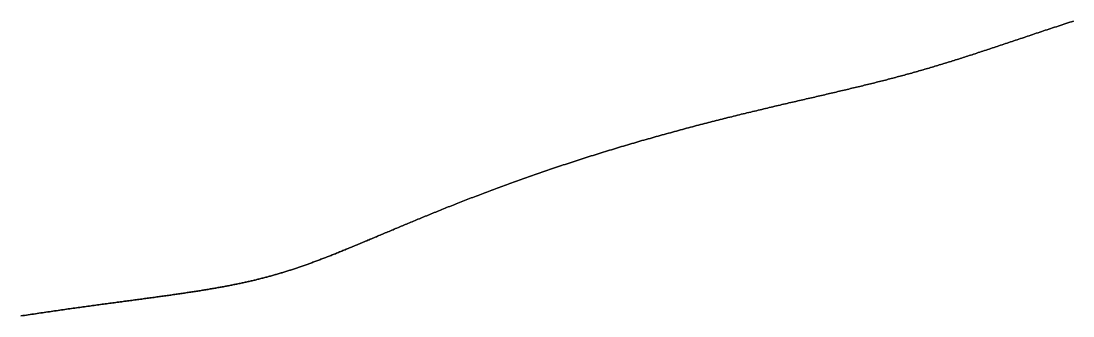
# Model space of a CAD drawing. Header units: inches. Extents: x 130170 to 284068, y 377793 to 804530.
# Drawn here: x 253857.6 to 253942.7, y 753908.8 to 753932.7 of the extents above; entities that cross this region are included whole.
import ezdxf

# ---------------------------------------------------------------- set-up
doc = ezdxf.new("R2010")
doc.units = ezdxf.units.IN
doc.header["$MEASUREMENT"] = 0
doc.layers.add('muni_il', color=7, linetype='Continuous')

msp = doc.modelspace()

# ---------------------------------------------------------------- linework, layer by layer
at = {"layer": 'muni_il'}
for points in [[(253942.773, 753932.666), (253942.616, 753932.615), (253942.459, 753932.564), (253942.304, 753932.514), (253942.149, 753932.463), (253941.994, 753932.413), (253941.84, 753932.363), (253941.687, 753932.313), (253941.535, 753932.263), (253941.383, 753932.213), (253941.232, 753932.163), (253941.082, 753932.114), (253940.932, 753932.064), (253940.783, 753932.015), (253940.635, 753931.966), (253940.487, 753931.917), (253940.34, 753931.868), (253940.194, 753931.82), (253940.048, 753931.771), (253939.903, 753931.723), (253939.759, 753931.675), (253939.615, 753931.627), (253939.472, 753931.579), (253939.329, 753931.532), (253939.187, 753931.484), (253939.046, 753931.437), (253938.905, 753931.39), (253938.765, 753931.343), (253938.626, 753931.296), (253938.487, 753931.25), (253938.349, 753931.203), (253938.211, 753931.157), (253938.074, 753931.111), (253937.937, 753931.066), (253937.801, 753931.02), (253937.666, 753930.975), (253937.531, 753930.93), (253937.397, 753930.885), (253937.263, 753930.84), (253937.13, 753930.795), (253936.997, 753930.751), (253936.865, 753930.707), (253936.733, 753930.663), (253936.602, 753930.619), (253936.471, 753930.576), (253936.341, 753930.533), (253936.212, 753930.49), (253936.082, 753930.447), (253935.954, 753930.404), (253935.825, 753930.362), (253935.697, 753930.32), (253935.57, 753930.278), (253935.443, 753930.236), (253935.317, 753930.194), (253935.191, 753930.153), (253935.065, 753930.112), (253934.94, 753930.071), (253934.815, 753930.03), (253934.69, 753929.99), (253934.566, 753929.949), (253934.442, 753929.909), (253934.319, 753929.87), (253934.196, 753929.83), (253934.073, 753929.791), (253933.95, 753929.751), (253933.828, 753929.712), (253933.706, 753929.674), (253933.585, 753929.635), (253933.464, 753929.597), (253933.343, 753929.558), (253933.222, 753929.52), (253933.101, 753929.483), (253932.981, 753929.445), (253932.861, 753929.408), (253932.742, 753929.371), (253932.622, 753929.334), (253932.503, 753929.297), (253932.384, 753929.261), (253932.265, 753929.224), (253932.146, 753929.188), (253932.027, 753929.152), (253931.909, 753929.116), (253931.791, 753929.081), (253931.672, 753929.045), (253931.554, 753929.01), (253931.436, 753928.975), (253931.319, 753928.94), (253931.201, 753928.905), (253931.083, 753928.871), (253930.966, 753928.836), (253930.848, 753928.802), (253930.731, 753928.768), (253930.613, 753928.734), (253930.496, 753928.7), (253930.379, 753928.667), (253930.261, 753928.633), (253930.144, 753928.6), (253930.027, 753928.567), (253929.909, 753928.534), (253929.792, 753928.501), (253929.674, 753928.468), (253929.557, 753928.436), (253929.44, 753928.403), (253929.322, 753928.371), (253929.204, 753928.339), (253929.087, 753928.307), (253928.969, 753928.275), (253928.851, 753928.243), (253928.733, 753928.211), (253928.614, 753928.18), (253928.496, 753928.148), (253928.378, 753928.117), (253928.259, 753928.085), (253928.14, 753928.054), (253928.021, 753928.023), (253927.902, 753927.992), (253927.783, 753927.961), (253927.663, 753927.93), (253927.544, 753927.899), (253927.424, 753927.869), (253927.304, 753927.838), (253927.183, 753927.807), (253927.063, 753927.777), (253926.942, 753927.746), (253926.821, 753927.716), (253926.699, 753927.685), (253926.578, 753927.655), (253926.456, 753927.625), (253926.334, 753927.594), (253926.211, 753927.564), (253926.088, 753927.534), (253925.965, 753927.504), (253925.842, 753927.474), (253925.718, 753927.444), (253925.594, 753927.413), (253925.47, 753927.383), (253925.345, 753927.353), (253925.22, 753927.323), (253925.095, 753927.293), (253924.969, 753927.263), (253924.843, 753927.233), (253924.717, 753927.203), (253924.59, 753927.172), (253924.462, 753927.142), (253924.335, 753927.112), (253924.207, 753927.082), (253924.079, 753927.052), (253923.95, 753927.021), (253923.821, 753926.991), (253923.691, 753926.961), (253923.561, 753926.93), (253923.431, 753926.9), (253923.3, 753926.869), (253923.169, 753926.839), (253923.037, 753926.808), (253922.905, 753926.777), (253922.772, 753926.747), (253922.639, 753926.716), (253922.506, 753926.685), (253922.372, 753926.654), (253922.238, 753926.623), (253922.103, 753926.592), (253921.968, 753926.56), (253921.833, 753926.529), (253921.697, 753926.498), (253921.56, 753926.466), (253921.423, 753926.435), (253921.286, 753926.403), (253921.148, 753926.371), (253921.01, 753926.339), (253920.871, 753926.307), (253920.732, 753926.275), (253920.592, 753926.242), (253920.452, 753926.21), (253920.311, 753926.178), (253920.17, 753926.145), (253920.029, 753926.112), (253919.887, 753926.079), (253919.744, 753926.046), (253919.601, 753926.013), (253919.458, 753925.979), (253919.314, 753925.946), (253919.17, 753925.912), (253919.025, 753925.878), (253918.88, 753925.844), (253918.735, 753925.81), (253918.589, 753925.776), (253918.442, 753925.742), (253918.295, 753925.707), (253918.148, 753925.672), (253918, 753925.637), (253917.852, 753925.602), (253917.703, 753925.567), (253917.554, 753925.531), (253917.404, 753925.496), (253917.255, 753925.46), (253917.104, 753925.424), (253916.953, 753925.388), (253916.802, 753925.352), (253916.651, 753925.315), (253916.499, 753925.278), (253916.346, 753925.241), (253916.193, 753925.204), (253916.04, 753925.167), (253915.887, 753925.13), (253915.732, 753925.092), (253915.578, 753925.054), (253915.423, 753925.016), (253915.268, 753924.978), (253915.113, 753924.939), (253914.957, 753924.901), (253914.801, 753924.862), (253914.644, 753924.823), (253914.488, 753924.784), (253914.33, 753924.744), (253914.173, 753924.704), (253914.015, 753924.665), (253913.857, 753924.625), (253913.698, 753924.584), (253913.54, 753924.544), (253913.381, 753924.503), (253913.221, 753924.462), (253913.062, 753924.421), (253912.902, 753924.38), (253912.741, 753924.339), (253912.581, 753924.297), (253912.42, 753924.255), (253912.259, 753924.213), (253912.098, 753924.171), (253911.936, 753924.128), (253911.775, 753924.085), (253911.613, 753924.043), (253911.451, 753923.999), (253911.289, 753923.956), (253911.126, 753923.913), (253910.963, 753923.869), (253910.801, 753923.825), (253910.637, 753923.781), (253910.474, 753923.736), (253910.311, 753923.692), (253910.147, 753923.647), (253909.984, 753923.602), (253909.82, 753923.557), (253909.656, 753923.512), (253909.492, 753923.466), (253909.328, 753923.421), (253909.163, 753923.375), (253908.999, 753923.329), (253908.835, 753923.282), (253908.67, 753923.236), (253908.505, 753923.189), (253908.341, 753923.143), (253908.176, 753923.096), (253908.011, 753923.048), (253907.847, 753923.001), (253907.682, 753922.953), (253907.517, 753922.906), (253907.352, 753922.858), (253907.187, 753922.81), (253907.023, 753922.761), (253906.858, 753922.713), (253906.693, 753922.664), (253906.528, 753922.616), (253906.364, 753922.567), (253906.199, 753922.518), (253906.034, 753922.468), (253905.87, 753922.419), (253905.706, 753922.369), (253905.541, 753922.32), (253905.377, 753922.27), (253905.213, 753922.22), (253905.049, 753922.17), (253904.885, 753922.12), (253904.721, 753922.069), (253904.558, 753922.018), (253904.394, 753921.968), (253904.231, 753921.917), (253904.068, 753921.866), (253903.905, 753921.815), (253903.742, 753921.764), (253903.579, 753921.712), (253903.417, 753921.661), (253903.255, 753921.609), (253903.093, 753921.558), (253902.931, 753921.506), (253902.769, 753921.454), (253902.608, 753921.402), (253902.447, 753921.35), (253902.286, 753921.298), (253902.126, 753921.245), (253901.965, 753921.193), (253901.805, 753921.141), (253901.646, 753921.088), (253901.486, 753921.035), (253901.327, 753920.982), (253901.168, 753920.93), (253901.01, 753920.877), (253900.852, 753920.824), (253900.694, 753920.771), (253900.536, 753920.718), (253900.379, 753920.665), (253900.222, 753920.612), (253900.066, 753920.558), (253899.91, 753920.505), (253899.754, 753920.452), (253899.599, 753920.398), (253899.444, 753920.345), (253899.289, 753920.291), (253899.135, 753920.238), (253898.981, 753920.184), (253898.828, 753920.131), (253898.675, 753920.077), (253898.522, 753920.023), (253898.37, 753919.97), (253898.219, 753919.916), (253898.067, 753919.862), (253897.917, 753919.809), (253897.766, 753919.755), (253897.616, 753919.701), (253897.467, 753919.648), (253897.318, 753919.594), (253897.17, 753919.54), (253897.022, 753919.487), (253896.874, 753919.433), (253896.727, 753919.379), (253896.581, 753919.326), (253896.435, 753919.272), (253896.289, 753919.219), (253896.144, 753919.165), (253895.999, 753919.112), (253895.855, 753919.058), (253895.712, 753919.005), (253895.569, 753918.952), (253895.427, 753918.898), (253895.285, 753918.845), (253895.143, 753918.792), (253895.002, 753918.739), (253894.862, 753918.686), (253894.722, 753918.633), (253894.583, 753918.58), (253894.444, 753918.527), (253894.306, 753918.474), (253894.169, 753918.421), (253894.032, 753918.369), (253893.895, 753918.316), (253893.759, 753918.264), (253893.624, 753918.211), (253893.489, 753918.159), (253893.355, 753918.107), (253893.222, 753918.055), (253893.088, 753918.002), (253892.956, 753917.951), (253892.824, 753917.899), (253892.693, 753917.847), (253892.562, 753917.796), (253892.432, 753917.744), (253892.302, 753917.693), (253892.173, 753917.641), (253892.045, 753917.59), (253891.917, 753917.539), (253891.79, 753917.489), (253891.663, 753917.438), (253891.537, 753917.387), (253891.412, 753917.337), (253891.287, 753917.286), (253891.163, 753917.236), (253891.039, 753917.186), (253890.916, 753917.136), (253890.793, 753917.087), (253890.671, 753917.037), (253890.55, 753916.988), (253890.429, 753916.939), (253890.309, 753916.889), (253890.189, 753916.84), (253890.07, 753916.792), (253889.952, 753916.743), (253889.834, 753916.694), (253889.717, 753916.646), (253889.6, 753916.598), (253889.484, 753916.55), (253889.368, 753916.502), (253889.253, 753916.455), (253889.139, 753916.407), (253889.025, 753916.36), (253888.912, 753916.313), (253888.799, 753916.266), (253888.687, 753916.219), (253888.575, 753916.173), (253888.464, 753916.127), (253888.354, 753916.08), (253888.244, 753916.034), (253888.135, 753915.989), (253888.026, 753915.943), (253887.918, 753915.898), (253887.81, 753915.853), (253887.703, 753915.808), (253887.596, 753915.763), (253887.49, 753915.718), (253887.385, 753915.674), (253887.28, 753915.63), (253887.175, 753915.586), (253887.071, 753915.542), (253886.968, 753915.499), (253886.865, 753915.455), (253886.763, 753915.412), (253886.661, 753915.37), (253886.559, 753915.327), (253886.458, 753915.284), (253886.358, 753915.242), (253886.258, 753915.2), (253886.159, 753915.158), (253886.06, 753915.117), (253885.961, 753915.075), (253885.863, 753915.034), (253885.766, 753914.993), (253885.669, 753914.952), (253885.572, 753914.912), (253885.476, 753914.872), (253885.381, 753914.832), (253885.285, 753914.792), (253885.191, 753914.752), (253885.096, 753914.713), (253885.003, 753914.673), (253884.909, 753914.634), (253884.816, 753914.596), (253884.724, 753914.557), (253884.631, 753914.519), (253884.54, 753914.481), (253884.448, 753914.443), (253884.357, 753914.405), (253884.267, 753914.368), (253884.177, 753914.331), (253884.087, 753914.294), (253883.997, 753914.257), (253883.908, 753914.221), (253883.82, 753914.184), (253883.731, 753914.148), (253883.643, 753914.113), (253883.556, 753914.077), (253883.469, 753914.042), (253883.382, 753914.007), (253883.295, 753913.972), (253883.209, 753913.937), (253883.123, 753913.902), (253883.037, 753913.868), (253882.952, 753913.834), (253882.867, 753913.8), (253882.782, 753913.767), (253882.698, 753913.733), (253882.614, 753913.7), (253882.53, 753913.667), (253882.447, 753913.635), (253882.363, 753913.602), (253882.28, 753913.57), (253882.198, 753913.538), (253882.115, 753913.506), (253882.033, 753913.475), (253881.951, 753913.443), (253881.869, 753913.412), (253881.788, 753913.381), (253881.706, 753913.35), (253881.625, 753913.32), (253881.544, 753913.289), (253881.464, 753913.259), (253881.383, 753913.23), (253881.303, 753913.2), (253881.223, 753913.17), (253881.143, 753913.141), (253881.063, 753913.112), (253880.984, 753913.083), (253880.904, 753913.055), (253880.825, 753913.026), (253880.746, 753912.998), (253880.667, 753912.97), (253880.588, 753912.942), (253880.51, 753912.914), (253880.431, 753912.887), (253880.353, 753912.86), (253880.274, 753912.833), (253880.196, 753912.806), (253880.118, 753912.779), (253880.04, 753912.753), (253879.962, 753912.727), (253879.884, 753912.7), (253879.807, 753912.675), (253879.729, 753912.649), (253879.651, 753912.623), (253879.574, 753912.598), (253879.496, 753912.573), (253879.419, 753912.548), (253879.342, 753912.523), (253879.264, 753912.499), (253879.187, 753912.474), (253879.11, 753912.45), (253879.032, 753912.426), (253878.955, 753912.402), (253878.878, 753912.379), (253878.801, 753912.355), (253878.723, 753912.332), (253878.646, 753912.308), (253878.569, 753912.285), (253878.491, 753912.263), (253878.414, 753912.24), (253878.337, 753912.217), (253878.259, 753912.195), (253878.182, 753912.173), (253878.105, 753912.151), (253878.027, 753912.129), (253877.95, 753912.107), (253877.872, 753912.086), (253877.794, 753912.064), (253877.717, 753912.043), (253877.639, 753912.022), (253877.561, 753912.001), (253877.483, 753911.98), (253877.405, 753911.96), (253877.326, 753911.939), (253877.248, 753911.919), (253877.17, 753911.898), (253877.091, 753911.878), (253877.012, 753911.858), (253876.934, 753911.839), (253876.855, 753911.819), (253876.776, 753911.799), (253876.696, 753911.78), (253876.617, 753911.761), (253876.538, 753911.741), (253876.458, 753911.722), (253876.378, 753911.704), (253876.298, 753911.685), (253876.218, 753911.666), (253876.138, 753911.648), (253876.057, 753911.629), (253875.977, 753911.611), (253875.896, 753911.593), (253875.815, 753911.575), (253875.733, 753911.557), (253875.652, 753911.539), (253875.57, 753911.521), (253875.489, 753911.503), (253875.406, 753911.486), (253875.324, 753911.468), (253875.242, 753911.451), (253875.159, 753911.434), (253875.076, 753911.417), (253874.993, 753911.399), (253874.909, 753911.383), (253874.826, 753911.366), (253874.742, 753911.349), (253874.657, 753911.332), (253874.573, 753911.316), (253874.488, 753911.299), (253874.403, 753911.283), (253874.318, 753911.266), (253874.233, 753911.25), (253874.147, 753911.234), (253874.061, 753911.218), (253873.974, 753911.202), (253873.888, 753911.186), (253873.801, 753911.17), (253873.713, 753911.154), (253873.626, 753911.138), (253873.538, 753911.123), (253873.45, 753911.107), (253873.361, 753911.092), (253873.273, 753911.076), (253873.184, 753911.061), (253873.094, 753911.045), (253873.004, 753911.03), (253872.914, 753911.015), (253872.824, 753910.999), (253872.733, 753910.984), (253872.642, 753910.969), (253872.551, 753910.954), (253872.459, 753910.939), (253872.367, 753910.924), (253872.275, 753910.909), (253872.182, 753910.894), (253872.089, 753910.879), (253871.995, 753910.864), (253871.901, 753910.85), (253871.807, 753910.835), (253871.712, 753910.82), (253871.617, 753910.805), (253871.522, 753910.791), (253871.426, 753910.776), (253871.33, 753910.761), (253871.234, 753910.747), (253871.137, 753910.732), (253871.039, 753910.718), (253870.942, 753910.703), (253870.844, 753910.689), (253870.745, 753910.674), (253870.646, 753910.659), (253870.547, 753910.645), (253870.447, 753910.63), (253870.347, 753910.616), (253870.247, 753910.601), (253870.146, 753910.587), (253870.045, 753910.572), (253869.943, 753910.558), (253869.841, 753910.544), (253869.738, 753910.529), (253869.635, 753910.515), (253869.532, 753910.5), (253869.428, 753910.486), (253869.323, 753910.471), (253869.219, 753910.456), (253869.114, 753910.442), (253869.008, 753910.427), (253868.902, 753910.413), (253868.796, 753910.398), (253868.688, 753910.383), (253868.581, 753910.369), (253868.473, 753910.354), (253868.365, 753910.339), (253868.256, 753910.324), (253868.147, 753910.31), (253868.038, 753910.295), (253867.928, 753910.28), (253867.817, 753910.265), (253867.706, 753910.25), (253867.595, 753910.235), (253867.483, 753910.22), (253867.37, 753910.205), (253867.257, 753910.19), (253867.144, 753910.175), (253867.03, 753910.16), (253866.916, 753910.144), (253866.801, 753910.129), (253866.686, 753910.114), (253866.571, 753910.098), (253866.455, 753910.083), (253866.338, 753910.067), (253866.221, 753910.052), (253866.103, 753910.036), (253865.985, 753910.02), (253865.867, 753910.004), (253865.748, 753909.989), (253865.628, 753909.973), (253865.508, 753909.956), (253865.388, 753909.941), (253865.267, 753909.924), (253865.146, 753909.908), (253865.024, 753909.892), (253864.902, 753909.875), (253864.779, 753909.859), (253864.655, 753909.843), (253864.532, 753909.826), (253864.407, 753909.809), (253864.283, 753909.792), (253864.157, 753909.775), (253864.032, 753909.759), (253863.906, 753909.742), (253863.779, 753909.724), (253863.652, 753909.707), (253863.524, 753909.69), (253863.396, 753909.672), (253863.268, 753909.655), (253863.138, 753909.637), (253863.009, 753909.619), (253862.879, 753909.602), (253862.748, 753909.584), (253862.617, 753909.566), (253862.486, 753909.547), (253862.354, 753909.529), (253862.222, 753909.511), (253862.089, 753909.492), (253861.956, 753909.474), (253861.822, 753909.455), (253861.688, 753909.436), (253861.553, 753909.418), (253861.418, 753909.398), (253861.282, 753909.379), (253861.146, 753909.36), (253861.009, 753909.341), (253860.872, 753909.321), (253860.735, 753909.302), (253860.597, 753909.282), (253860.458, 753909.262), (253860.319, 753909.242), (253860.18, 753909.222), (253860.04, 753909.202), (253859.9, 753909.181), (253859.76, 753909.161), (253859.618, 753909.14), (253859.477, 753909.119), (253859.335, 753909.099), (253859.193, 753909.078), (253859.05, 753909.056), (253858.906, 753909.035), (253858.763, 753909.014), (253858.619, 753908.992), (253858.474, 753908.971), (253858.329, 753908.949), (253858.184, 753908.927), (253858.038, 753908.905), (253857.892, 753908.883), (253857.746, 753908.86), (253857.599, 753908.838)], [(253857.599, 753908.838), (253857.746, 753908.86), (253857.892, 753908.883), (253858.038, 753908.905), (253858.184, 753908.927), (253858.329, 753908.949), (253858.474, 753908.971), (253858.619, 753908.992), (253858.763, 753909.014), (253858.906, 753909.035), (253859.05, 753909.056), (253859.193, 753909.078), (253859.335, 753909.099), (253859.477, 753909.119), (253859.618, 753909.14), (253859.76, 753909.161), (253859.9, 753909.181), (253860.04, 753909.202), (253860.18, 753909.222), (253860.319, 753909.242), (253860.458, 753909.262), (253860.597, 753909.282), (253860.735, 753909.302), (253860.872, 753909.321), (253861.009, 753909.341), (253861.146, 753909.36), (253861.282, 753909.379), (253861.418, 753909.398), (253861.553, 753909.418), (253861.688, 753909.436), (253861.822, 753909.455), (253861.956, 753909.474), (253862.089, 753909.492), (253862.222, 753909.511), (253862.354, 753909.529), (253862.486, 753909.547), (253862.617, 753909.566), (253862.748, 753909.584), (253862.879, 753909.602), (253863.009, 753909.619), (253863.138, 753909.637), (253863.268, 753909.655), (253863.396, 753909.672), (253863.524, 753909.69), (253863.652, 753909.707), (253863.779, 753909.724), (253863.906, 753909.742), (253864.032, 753909.759), (253864.157, 753909.775), (253864.283, 753909.792), (253864.407, 753909.809), (253864.532, 753909.826), (253864.655, 753909.843), (253864.779, 753909.859), (253864.902, 753909.875), (253865.024, 753909.892), (253865.146, 753909.908), (253865.267, 753909.924), (253865.388, 753909.941), (253865.508, 753909.956), (253865.628, 753909.973), (253865.748, 753909.989), (253865.867, 753910.004), (253865.985, 753910.02), (253866.103, 753910.036), (253866.221, 753910.052), (253866.338, 753910.067), (253866.455, 753910.083), (253866.571, 753910.098), (253866.686, 753910.114), (253866.801, 753910.129), (253866.916, 753910.144), (253867.03, 753910.16), (253867.144, 753910.175), (253867.257, 753910.19), (253867.37, 753910.205), (253867.483, 753910.22), (253867.595, 753910.235), (253867.706, 753910.25), (253867.817, 753910.265), (253867.928, 753910.28), (253868.038, 753910.295), (253868.147, 753910.31), (253868.256, 753910.324), (253868.365, 753910.339), (253868.473, 753910.354), (253868.581, 753910.369), (253868.688, 753910.383), (253868.796, 753910.398), (253868.902, 753910.413), (253869.008, 753910.427), (253869.114, 753910.442), (253869.219, 753910.456), (253869.323, 753910.471), (253869.428, 753910.486), (253869.532, 753910.5), (253869.635, 753910.515), (253869.738, 753910.529), (253869.841, 753910.544), (253869.943, 753910.558), (253870.045, 753910.572), (253870.146, 753910.587), (253870.247, 753910.601), (253870.347, 753910.616), (253870.447, 753910.63), (253870.547, 753910.645), (253870.646, 753910.659), (253870.745, 753910.674), (253870.844, 753910.689), (253870.942, 753910.703), (253871.039, 753910.718), (253871.137, 753910.732), (253871.234, 753910.747), (253871.33, 753910.761), (253871.426, 753910.776), (253871.522, 753910.791), (253871.617, 753910.805), (253871.712, 753910.82), (253871.807, 753910.835), (253871.901, 753910.85), (253871.995, 753910.864), (253872.089, 753910.879), (253872.182, 753910.894), (253872.275, 753910.909), (253872.367, 753910.924), (253872.459, 753910.939), (253872.551, 753910.954), (253872.642, 753910.969), (253872.733, 753910.984), (253872.824, 753910.999), (253872.914, 753911.015), (253873.004, 753911.03), (253873.094, 753911.045), (253873.184, 753911.061), (253873.273, 753911.076), (253873.361, 753911.092), (253873.45, 753911.107), (253873.538, 753911.123), (253873.626, 753911.138), (253873.713, 753911.154), (253873.801, 753911.17), (253873.888, 753911.186), (253873.974, 753911.202), (253874.061, 753911.218), (253874.147, 753911.234), (253874.233, 753911.25), (253874.318, 753911.266), (253874.403, 753911.283), (253874.488, 753911.299), (253874.573, 753911.316), (253874.657, 753911.332), (253874.742, 753911.349), (253874.826, 753911.366), (253874.909, 753911.383), (253874.993, 753911.399), (253875.076, 753911.417), (253875.159, 753911.434), (253875.242, 753911.451), (253875.324, 753911.468), (253875.406, 753911.486), (253875.489, 753911.503), (253875.57, 753911.521), (253875.652, 753911.539), (253875.733, 753911.557), (253875.815, 753911.575), (253875.896, 753911.593), (253875.977, 753911.611), (253876.057, 753911.629), (253876.138, 753911.648), (253876.218, 753911.666), (253876.298, 753911.685), (253876.378, 753911.704), (253876.458, 753911.722), (253876.538, 753911.741), (253876.617, 753911.761), (253876.696, 753911.78), (253876.776, 753911.799), (253876.855, 753911.819), (253876.934, 753911.839), (253877.012, 753911.858), (253877.091, 753911.878), (253877.17, 753911.898), (253877.248, 753911.919), (253877.326, 753911.939), (253877.405, 753911.96), (253877.483, 753911.98), (253877.561, 753912.001), (253877.639, 753912.022), (253877.717, 753912.043), (253877.794, 753912.064), (253877.872, 753912.086), (253877.95, 753912.107), (253878.027, 753912.129), (253878.105, 753912.151), (253878.182, 753912.173), (253878.259, 753912.195), (253878.337, 753912.217), (253878.414, 753912.24), (253878.491, 753912.263), (253878.569, 753912.285), (253878.646, 753912.308), (253878.723, 753912.332), (253878.801, 753912.355), (253878.878, 753912.379), (253878.955, 753912.402), (253879.032, 753912.426), (253879.11, 753912.45), (253879.187, 753912.474), (253879.264, 753912.499), (253879.342, 753912.523), (253879.419, 753912.548), (253879.496, 753912.573), (253879.574, 753912.598), (253879.651, 753912.623), (253879.729, 753912.649), (253879.807, 753912.675), (253879.884, 753912.7), (253879.962, 753912.727), (253880.04, 753912.753), (253880.118, 753912.779), (253880.196, 753912.806), (253880.274, 753912.833), (253880.353, 753912.86), (253880.431, 753912.887), (253880.51, 753912.914), (253880.588, 753912.942), (253880.667, 753912.97), (253880.746, 753912.998), (253880.825, 753913.026), (253880.904, 753913.055), (253880.984, 753913.083), (253881.063, 753913.112), (253881.143, 753913.141), (253881.223, 753913.17), (253881.303, 753913.2), (253881.383, 753913.23), (253881.464, 753913.259), (253881.544, 753913.289), (253881.625, 753913.32), (253881.706, 753913.35), (253881.788, 753913.381), (253881.869, 753913.412), (253881.951, 753913.443), (253882.033, 753913.475), (253882.115, 753913.506), (253882.198, 753913.538), (253882.28, 753913.57), (253882.363, 753913.602), (253882.447, 753913.635), (253882.53, 753913.667), (253882.614, 753913.7), (253882.698, 753913.733), (253882.782, 753913.767), (253882.867, 753913.8), (253882.952, 753913.834), (253883.037, 753913.868), (253883.123, 753913.902), (253883.209, 753913.937), (253883.295, 753913.972), (253883.382, 753914.007), (253883.469, 753914.042), (253883.556, 753914.077), (253883.643, 753914.113), (253883.731, 753914.148), (253883.82, 753914.184), (253883.908, 753914.221), (253883.997, 753914.257), (253884.087, 753914.294), (253884.177, 753914.331), (253884.267, 753914.368), (253884.357, 753914.405), (253884.448, 753914.443), (253884.54, 753914.481), (253884.631, 753914.519), (253884.724, 753914.557), (253884.816, 753914.596), (253884.909, 753914.634), (253885.003, 753914.673), (253885.096, 753914.713), (253885.191, 753914.752), (253885.285, 753914.792), (253885.381, 753914.832), (253885.476, 753914.872), (253885.572, 753914.912), (253885.669, 753914.952), (253885.766, 753914.993), (253885.863, 753915.034), (253885.961, 753915.075), (253886.06, 753915.117), (253886.159, 753915.158), (253886.258, 753915.2), (253886.358, 753915.242), (253886.458, 753915.284), (253886.559, 753915.327), (253886.661, 753915.37), (253886.763, 753915.412), (253886.865, 753915.455), (253886.968, 753915.499), (253887.071, 753915.542), (253887.175, 753915.586), (253887.28, 753915.63), (253887.385, 753915.674), (253887.49, 753915.718), (253887.596, 753915.763), (253887.703, 753915.808), (253887.81, 753915.853), (253887.918, 753915.898), (253888.026, 753915.943), (253888.135, 753915.989), (253888.244, 753916.034), (253888.354, 753916.08), (253888.464, 753916.127), (253888.575, 753916.173), (253888.687, 753916.219), (253888.799, 753916.266), (253888.912, 753916.313), (253889.025, 753916.36), (253889.139, 753916.407), (253889.253, 753916.455), (253889.368, 753916.502), (253889.484, 753916.55), (253889.6, 753916.598), (253889.717, 753916.646), (253889.834, 753916.694), (253889.952, 753916.743), (253890.07, 753916.792), (253890.189, 753916.84), (253890.309, 753916.889), (253890.429, 753916.939), (253890.55, 753916.988), (253890.671, 753917.037), (253890.793, 753917.087), (253890.916, 753917.136), (253891.039, 753917.186), (253891.163, 753917.236), (253891.287, 753917.286), (253891.412, 753917.337), (253891.537, 753917.387), (253891.663, 753917.438), (253891.79, 753917.489), (253891.917, 753917.539), (253892.045, 753917.59), (253892.173, 753917.641), (253892.302, 753917.693), (253892.432, 753917.744), (253892.562, 753917.796), (253892.693, 753917.847), (253892.824, 753917.899), (253892.956, 753917.951), (253893.088, 753918.002), (253893.222, 753918.055), (253893.355, 753918.107), (253893.489, 753918.159), (253893.624, 753918.211), (253893.759, 753918.264), (253893.895, 753918.316), (253894.032, 753918.369), (253894.169, 753918.421), (253894.306, 753918.474), (253894.444, 753918.527), (253894.583, 753918.58), (253894.722, 753918.633), (253894.862, 753918.686), (253895.002, 753918.739), (253895.143, 753918.792), (253895.285, 753918.845), (253895.427, 753918.898), (253895.569, 753918.952), (253895.712, 753919.005), (253895.855, 753919.058), (253895.999, 753919.112), (253896.144, 753919.165), (253896.289, 753919.219), (253896.435, 753919.272), (253896.581, 753919.326), (253896.727, 753919.379), (253896.874, 753919.433), (253897.022, 753919.487), (253897.17, 753919.54), (253897.318, 753919.594), (253897.467, 753919.648), (253897.616, 753919.701), (253897.766, 753919.755), (253897.917, 753919.809), (253898.067, 753919.862), (253898.219, 753919.916), (253898.37, 753919.97), (253898.522, 753920.023), (253898.675, 753920.077), (253898.828, 753920.131), (253898.981, 753920.184), (253899.135, 753920.238), (253899.289, 753920.291), (253899.444, 753920.345), (253899.599, 753920.398), (253899.754, 753920.452), (253899.91, 753920.505), (253900.066, 753920.558), (253900.222, 753920.612), (253900.379, 753920.665), (253900.536, 753920.718), (253900.694, 753920.771), (253900.852, 753920.824), (253901.01, 753920.877), (253901.168, 753920.93), (253901.327, 753920.982), (253901.486, 753921.035), (253901.646, 753921.088), (253901.805, 753921.141), (253901.965, 753921.193), (253902.126, 753921.245), (253902.286, 753921.298), (253902.447, 753921.35), (253902.608, 753921.402), (253902.769, 753921.454), (253902.931, 753921.506), (253903.093, 753921.558), (253903.255, 753921.609), (253903.417, 753921.661), (253903.579, 753921.712), (253903.742, 753921.764), (253903.905, 753921.815), (253904.068, 753921.866), (253904.231, 753921.917), (253904.394, 753921.968), (253904.558, 753922.018), (253904.721, 753922.069), (253904.885, 753922.12), (253905.049, 753922.17), (253905.213, 753922.22), (253905.377, 753922.27), (253905.541, 753922.32), (253905.706, 753922.369), (253905.87, 753922.419), (253906.034, 753922.468), (253906.199, 753922.518), (253906.364, 753922.567), (253906.528, 753922.616), (253906.693, 753922.664), (253906.858, 753922.713), (253907.023, 753922.761), (253907.187, 753922.81), (253907.352, 753922.858), (253907.517, 753922.906), (253907.682, 753922.953), (253907.847, 753923.001), (253908.011, 753923.048), (253908.176, 753923.096), (253908.341, 753923.143), (253908.505, 753923.189), (253908.67, 753923.236), (253908.835, 753923.282), (253908.999, 753923.329), (253909.163, 753923.375), (253909.328, 753923.421), (253909.492, 753923.466), (253909.656, 753923.512), (253909.82, 753923.557), (253909.984, 753923.602), (253910.147, 753923.647), (253910.311, 753923.692), (253910.474, 753923.736), (253910.637, 753923.781), (253910.801, 753923.825), (253910.963, 753923.869), (253911.126, 753923.913), (253911.289, 753923.956), (253911.451, 753923.999), (253911.613, 753924.043), (253911.775, 753924.085), (253911.936, 753924.128), (253912.098, 753924.171), (253912.259, 753924.213), (253912.42, 753924.255), (253912.581, 753924.297), (253912.741, 753924.339), (253912.902, 753924.38), (253913.062, 753924.421), (253913.221, 753924.462), (253913.381, 753924.503), (253913.54, 753924.544), (253913.698, 753924.584), (253913.857, 753924.625), (253914.015, 753924.665), (253914.173, 753924.704), (253914.33, 753924.744), (253914.488, 753924.784), (253914.644, 753924.823), (253914.801, 753924.862), (253914.957, 753924.901), (253915.113, 753924.939), (253915.268, 753924.978), (253915.423, 753925.016), (253915.578, 753925.054), (253915.732, 753925.092), (253915.887, 753925.13), (253916.04, 753925.167), (253916.193, 753925.204), (253916.346, 753925.241), (253916.499, 753925.278), (253916.651, 753925.315), (253916.802, 753925.352), (253916.953, 753925.388), (253917.104, 753925.424), (253917.255, 753925.46), (253917.404, 753925.496), (253917.554, 753925.531), (253917.703, 753925.567), (253917.852, 753925.602), (253918, 753925.637), (253918.148, 753925.672), (253918.295, 753925.707), (253918.442, 753925.742), (253918.589, 753925.776), (253918.735, 753925.81), (253918.88, 753925.844), (253919.025, 753925.878), (253919.17, 753925.912), (253919.314, 753925.946), (253919.458, 753925.979), (253919.601, 753926.013), (253919.744, 753926.046), (253919.887, 753926.079), (253920.029, 753926.112), (253920.17, 753926.145), (253920.311, 753926.178), (253920.452, 753926.21), (253920.592, 753926.242), (253920.732, 753926.275), (253920.871, 753926.307), (253921.01, 753926.339), (253921.148, 753926.371), (253921.286, 753926.403), (253921.423, 753926.435), (253921.56, 753926.466), (253921.697, 753926.498), (253921.833, 753926.529), (253921.968, 753926.56), (253922.103, 753926.592), (253922.238, 753926.623), (253922.372, 753926.654), (253922.506, 753926.685), (253922.639, 753926.716), (253922.772, 753926.747), (253922.905, 753926.777), (253923.037, 753926.808), (253923.169, 753926.839), (253923.3, 753926.869), (253923.431, 753926.9), (253923.561, 753926.93), (253923.691, 753926.961), (253923.821, 753926.991), (253923.95, 753927.021), (253924.079, 753927.052), (253924.207, 753927.082), (253924.335, 753927.112), (253924.462, 753927.142), (253924.59, 753927.172), (253924.717, 753927.203), (253924.843, 753927.233), (253924.969, 753927.263), (253925.095, 753927.293), (253925.22, 753927.323), (253925.345, 753927.353), (253925.47, 753927.383), (253925.594, 753927.413), (253925.718, 753927.444), (253925.842, 753927.474), (253925.965, 753927.504), (253926.088, 753927.534), (253926.211, 753927.564), (253926.334, 753927.594), (253926.456, 753927.625), (253926.578, 753927.655), (253926.699, 753927.685), (253926.821, 753927.716), (253926.942, 753927.746), (253927.063, 753927.777), (253927.183, 753927.807), (253927.304, 753927.838), (253927.424, 753927.869), (253927.544, 753927.899), (253927.663, 753927.93), (253927.783, 753927.961), (253927.902, 753927.992), (253928.021, 753928.023), (253928.14, 753928.054), (253928.259, 753928.085), (253928.378, 753928.117), (253928.496, 753928.148), (253928.614, 753928.18), (253928.733, 753928.211), (253928.851, 753928.243), (253928.969, 753928.275), (253929.087, 753928.307), (253929.204, 753928.339), (253929.322, 753928.371), (253929.44, 753928.403), (253929.557, 753928.436), (253929.674, 753928.468), (253929.792, 753928.501), (253929.909, 753928.534), (253930.027, 753928.567), (253930.144, 753928.6), (253930.261, 753928.633), (253930.379, 753928.667), (253930.496, 753928.7), (253930.613, 753928.734), (253930.731, 753928.768), (253930.848, 753928.802), (253930.966, 753928.836), (253931.083, 753928.871), (253931.201, 753928.905), (253931.319, 753928.94), (253931.436, 753928.975), (253931.554, 753929.01), (253931.672, 753929.045), (253931.791, 753929.081), (253931.909, 753929.116), (253932.027, 753929.152), (253932.146, 753929.188), (253932.265, 753929.224), (253932.384, 753929.261), (253932.503, 753929.297), (253932.622, 753929.334), (253932.742, 753929.371), (253932.861, 753929.408), (253932.981, 753929.445), (253933.101, 753929.483), (253933.222, 753929.52), (253933.343, 753929.558), (253933.464, 753929.597), (253933.585, 753929.635), (253933.706, 753929.674), (253933.828, 753929.712), (253933.95, 753929.751), (253934.073, 753929.791), (253934.196, 753929.83), (253934.319, 753929.87), (253934.442, 753929.909), (253934.566, 753929.949), (253934.69, 753929.99), (253934.815, 753930.03), (253934.94, 753930.071), (253935.065, 753930.112), (253935.191, 753930.153), (253935.317, 753930.194), (253935.443, 753930.236), (253935.57, 753930.278), (253935.697, 753930.32), (253935.825, 753930.362), (253935.954, 753930.404), (253936.082, 753930.447), (253936.212, 753930.49), (253936.341, 753930.533), (253936.471, 753930.576), (253936.602, 753930.619), (253936.733, 753930.663), (253936.865, 753930.707), (253936.997, 753930.751), (253937.13, 753930.795), (253937.263, 753930.84), (253937.397, 753930.885), (253937.531, 753930.93), (253937.666, 753930.975), (253937.801, 753931.02), (253937.937, 753931.066), (253938.074, 753931.111), (253938.211, 753931.157), (253938.349, 753931.203), (253938.487, 753931.25), (253938.626, 753931.296), (253938.765, 753931.343), (253938.905, 753931.39), (253939.046, 753931.437), (253939.187, 753931.484), (253939.329, 753931.532), (253939.472, 753931.579), (253939.615, 753931.627), (253939.759, 753931.675), (253939.903, 753931.723), (253940.048, 753931.771), (253940.194, 753931.82), (253940.34, 753931.868), (253940.487, 753931.917), (253940.635, 753931.966), (253940.783, 753932.015), (253940.932, 753932.064), (253941.082, 753932.114), (253941.232, 753932.163), (253941.383, 753932.213), (253941.535, 753932.263), (253941.687, 753932.313), (253941.84, 753932.363), (253941.994, 753932.413), (253942.149, 753932.463), (253942.304, 753932.514), (253942.459, 753932.564), (253942.616, 753932.615), (253942.773, 753932.666)]]:
    msp.add_lwpolyline(points, dxfattribs=at)

doc.saveas('drawing.dxf')
